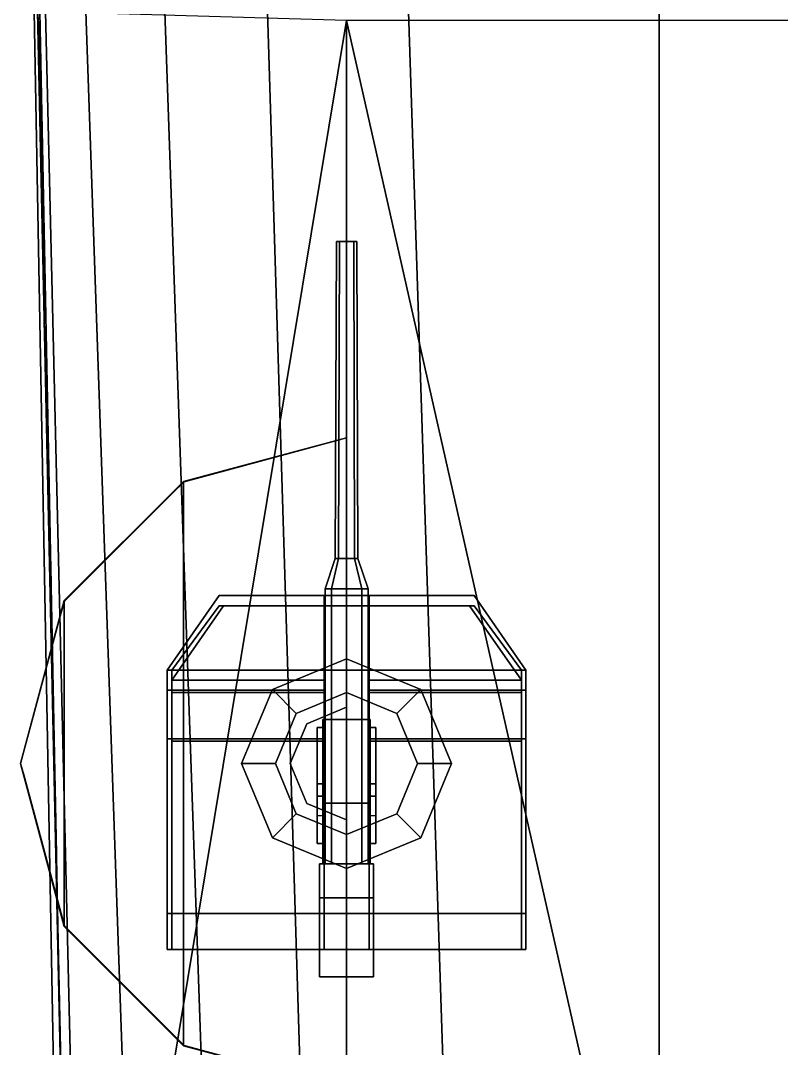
# Model space of a CAD drawing. Header units: millimetres. Extents: x -9 to 9, y -100 to 98.
# Drawn here: x -9.26 to -2.52, y -18.04 to -8.92 of the extents above; entities that cross this region are included whole.
import ezdxf

# ---------------------------------------------------------------- set-up
doc = ezdxf.new("R2010")
doc.units = ezdxf.units.MM
for name, color, linetype in [('barrel', 1, 'Continuous'), ('railings', 6, 'Continuous'), ('sleeve', 5, 'Continuous'), ('superstructure', 3, 'Continuous'), ('turret', 2, 'Continuous')]:
    doc.layers.add(name, color=color, linetype=linetype)

msp = doc.modelspace()

# ---------------------------------------------------------------- linework, layer by layer
for points in [[(-9.14, -8.84, 3.52), (-9.09, -8.84, -1.44), (-8.8, -23.54, -0.89), (-8.87, -23.54, 3.52)], [(-9.11, -8.84, 4.91), (-9.14, -8.84, 3.52), (-8.87, -23.54, 3.52), (-8.79, -23.54, 4.91)], [(-9.09, -8.84, -1.44), (-9.04, -8.84, -2.17), (-8.69, -23.54, -1.82), (-8.8, -23.54, -0.89)], [(-9.04, -8.84, -2.17), (-8.68, -8.84, -3.2), (-8.17, -23.54, -3.2), (-8.69, -23.54, -1.82)], [(-8.68, -8.84, -3.2), (-7.98, -8.84, -4.23), (-7.47, -23.54, -4.05), (-8.17, -23.54, -3.2)], [(-7.98, -8.84, -4.23), (-7.07, -8.84, -4.95), (-6.62, -23.54, -4.65), (-7.47, -23.54, -4.05)], [(-7.07, -8.84, -4.95), (-5.82, -8.84, -5.55), (-5.34, -23.54, -5.18), (-6.62, -23.54, -4.65)], [(-5.82, -8.84, -5.55), (-3.6, -8.84, -5.82), (-3.6, -23.54, -5.5), (-5.34, -23.54, -5.18)], [(-3.6, -8.84, -5.82), (-1.7, -8.84, -5.85), (-1.7, -23.54, -5.74), (-3.6, -23.54, -5.5)]]:
    msp.add_3dface(points)
at = {"layer": 'barrel'}
for points in [[(-6.47, -13.69, 9.36), (-6.4407, -13.69, 9.4307), (-6.4336, -10.88, 9.4236), (-6.46, -10.88, 9.36)], [(-6.4407, -13.69, 9.2893), (-6.47, -13.69, 9.36), (-6.46, -10.88, 9.36), (-6.4336, -10.88, 9.2964)], [(-6.46, -10.88, 9.36), (-6.3064, -10.88, 9.4236), (-6.28, -10.88, 9.36), (-6.4336, -10.88, 9.2964)], [(-6.4336, -10.88, 9.4236), (-6.37, -10.88, 9.45), (-6.3064, -10.88, 9.4236), (-6.46, -10.88, 9.36)], [(-6.4407, -13.69, 9.4307), (-6.37, -13.69, 9.46), (-6.37, -10.88, 9.45), (-6.4336, -10.88, 9.4236)], [(-6.37, -13.69, 9.26), (-6.4407, -13.69, 9.2893), (-6.4336, -10.88, 9.2964), (-6.37, -10.88, 9.27)], [(-6.4336, -10.88, 9.2964), (-6.28, -10.88, 9.36), (-6.3064, -10.88, 9.2964), (-6.37, -10.88, 9.27)], [(-6.37, -13.69, 9.46), (-6.2993, -13.69, 9.4307), (-6.3064, -10.88, 9.4236), (-6.37, -10.88, 9.45)], [(-6.2993, -13.69, 9.2893), (-6.37, -13.69, 9.26), (-6.37, -10.88, 9.27), (-6.3064, -10.88, 9.2964)], [(-6.2993, -13.69, 9.4307), (-6.27, -13.69, 9.36), (-6.28, -10.88, 9.36), (-6.3064, -10.88, 9.4236)], [(-6.27, -13.69, 9.36), (-6.2993, -13.69, 9.2893), (-6.3064, -10.88, 9.2964), (-6.28, -10.88, 9.36)], [(-6.56, -13.96, 9.36), (-6.5044, -13.96, 9.4944), (-6.4407, -13.69, 9.4307), (-6.47, -13.69, 9.36)], [(-6.5044, -13.96, 9.2256), (-6.56, -13.96, 9.36), (-6.47, -13.69, 9.36), (-6.4407, -13.69, 9.2893)], [(-6.5044, -13.96, 9.4944), (-6.37, -13.96, 9.55), (-6.37, -13.69, 9.46), (-6.4407, -13.69, 9.4307)], [(-6.37, -13.96, 9.17), (-6.5044, -13.96, 9.2256), (-6.4407, -13.69, 9.2893), (-6.37, -13.69, 9.26)], [(-6.37, -13.96, 9.55), (-6.2356, -13.96, 9.4944), (-6.2993, -13.69, 9.4307), (-6.37, -13.69, 9.46)], [(-6.2356, -13.96, 9.2256), (-6.37, -13.96, 9.17), (-6.37, -13.69, 9.26), (-6.2993, -13.69, 9.2893)], [(-6.2356, -13.96, 9.4944), (-6.18, -13.96, 9.36), (-6.27, -13.69, 9.36), (-6.2993, -13.69, 9.4307)], [(-6.18, -13.96, 9.36), (-6.2356, -13.96, 9.2256), (-6.2993, -13.69, 9.2893), (-6.27, -13.69, 9.36)], [(-6.56, -13.96, 9.36), (-6.5044, -13.96, 9.2256), (-6.5044, -16.4, 9.2256), (-6.56, -16.4, 9.36)], [(-6.5044, -13.96, 9.4944), (-6.56, -13.96, 9.36), (-6.56, -16.4, 9.36), (-6.5044, -16.4, 9.4944)], [(-6.5044, -13.96, 9.2256), (-6.37, -13.96, 9.17), (-6.37, -16.4, 9.17), (-6.5044, -16.4, 9.2256)], [(-6.37, -13.96, 9.55), (-6.5044, -13.96, 9.4944), (-6.5044, -16.4, 9.4944), (-6.37, -16.4, 9.55)], [(-6.37, -13.96, 9.17), (-6.2356, -13.96, 9.2256), (-6.2356, -16.4, 9.2256), (-6.37, -16.4, 9.17)], [(-6.2356, -13.96, 9.4944), (-6.37, -13.96, 9.55), (-6.37, -16.4, 9.55), (-6.2356, -16.4, 9.4944)], [(-6.2356, -13.96, 9.2256), (-6.18, -13.96, 9.36), (-6.18, -16.4, 9.36), (-6.2356, -16.4, 9.2256)], [(-6.18, -13.96, 9.36), (-6.2356, -13.96, 9.4944), (-6.2356, -16.4, 9.4944), (-6.18, -16.4, 9.36)], [(-6.13, -16.7, 9.73), (-6.13, -16.4, 9.73), (-6.61, -16.4, 9.73), (-6.61, -16.7, 9.73)], [(-6.13, -16.4, 9.73), (-6.13, -16.4, 8.95), (-6.61, -16.4, 8.95), (-6.61, -16.4, 9.73)], [(-6.61, -16.4, 9.73), (-6.61, -16.4, 8.95), (-6.61, -16.7, 9.52), (-6.61, -16.7, 9.73)], [(-6.13, -16.4, 8.95), (-6.13, -17.4, 8.95), (-6.61, -17.4, 8.95), (-6.61, -16.4, 8.95)], [(-6.61, -16.4, 8.95), (-6.61, -17.4, 8.95), (-6.61, -17.4, 9.52), (-6.61, -16.7, 9.52)], [(-6.13, -16.7, 9.52), (-6.13, -16.4, 8.95), (-6.13, -16.4, 9.73), (-6.13, -16.7, 9.73)], [(-6.13, -17.4, 9.52), (-6.13, -17.4, 8.95), (-6.13, -16.4, 8.95), (-6.13, -16.7, 9.52)], [(-6.61, -16.7, 9.73), (-6.61, -16.7, 9.52), (-6.13, -16.7, 9.52), (-6.13, -16.7, 9.73)], [(-6.61, -16.7, 9.52), (-6.61, -17.4, 9.52), (-6.13, -17.4, 9.52), (-6.13, -16.7, 9.52)], [(-6.61, -17.4, 9.52), (-6.61, -17.4, 8.95), (-6.13, -17.4, 8.95), (-6.13, -17.4, 9.52)]]:
    msp.add_3dface(points, dxfattribs=at)
at = {"layer": 'railings'}
for points in [[(-9.1, -8.94, 4.91), (-9.1, -8.94, 5.94), (-9.11, -8.84, 5.94), (-9.11, -8.84, 4.91)], [(-9.11, -8.84, 4.91), (-9.11, -8.84, 5.94), (-9.1, -8.94, 5.94), (-9.1, -8.94, 4.91)], [(-6.37, -8.92, 7.26), (-6.37, -8.92, 8.29), (-6.37, -9.02, 8.29), (-6.37, -9.02, 7.26)], [(-6.37, -9.02, 7.26), (-6.37, -9.02, 8.29), (-6.37, -8.92, 8.29), (-6.37, -8.92, 7.26)], [(-9.05, -11.49, 5.83), (-9.1, -8.94, 5.83), (-9.1, -8.94, 5.94), (-9.05, -11.49, 5.94)], [(-9.05, -11.49, 5.94), (-9.1, -8.94, 5.94), (-9.1, -8.94, 5.83), (-9.05, -11.49, 5.83)], [(-9.05, -11.49, 5.47), (-9.1, -8.94, 5.47), (-9.1, -8.94, 5.36), (-9.05, -11.49, 5.36)], [(-9.05, -11.49, 5.36), (-9.1, -8.94, 5.36), (-9.1, -8.94, 5.47), (-9.05, -11.49, 5.47)], [(-6.37, -11.33, 8.29), (-6.37, -9.02, 8.29), (-6.37, -9.02, 8.18), (-6.37, -11.33, 8.18)], [(-6.37, -11.33, 8.18), (-6.37, -9.02, 8.18), (-6.37, -9.02, 8.29), (-6.37, -11.33, 8.29)], [(-6.37, -11.33, 7.82), (-6.37, -9.02, 7.82), (-6.37, -9.02, 7.71), (-6.37, -11.33, 7.71)], [(-6.37, -11.33, 7.71), (-6.37, -9.02, 7.71), (-6.37, -9.02, 7.82), (-6.37, -11.33, 7.82)], [(-6.37, -11.43, 7.26), (-6.37, -11.43, 8.29), (-6.37, -11.33, 8.29), (-6.37, -11.33, 7.26)], [(-6.37, -11.33, 7.26), (-6.37, -11.33, 8.29), (-6.37, -11.43, 8.29), (-6.37, -11.43, 7.26)], [(-6.37, -12.62, 8.18), (-6.37, -11.43, 8.18), (-6.37, -11.43, 8.29), (-6.37, -12.62, 8.29)], [(-6.37, -12.62, 8.29), (-6.37, -11.43, 8.29), (-6.37, -11.43, 8.18), (-6.37, -12.62, 8.18)], [(-6.37, -12.62, 7.71), (-6.37, -11.43, 7.71), (-6.37, -11.43, 7.82), (-6.37, -12.62, 7.82)], [(-6.37, -12.62, 7.82), (-6.37, -11.43, 7.82), (-6.37, -11.43, 7.71), (-6.37, -12.62, 7.71)], [(-9.05, -11.49, 4.91), (-9.05, -11.49, 5.94), (-9.05, -11.59, 5.94), (-9.05, -11.59, 4.91)], [(-9.05, -11.59, 4.91), (-9.05, -11.59, 5.94), (-9.05, -11.49, 5.94), (-9.05, -11.49, 4.91)], [(-8.99, -13.9, 5.94), (-9.05, -11.59, 5.94), (-9.05, -11.59, 5.83), (-8.99, -13.9, 5.83)], [(-8.99, -13.9, 5.83), (-9.05, -11.59, 5.83), (-9.05, -11.59, 5.94), (-8.99, -13.9, 5.94)], [(-8.99, -13.9, 5.36), (-9.05, -11.59, 5.36), (-9.05, -11.59, 5.47), (-8.99, -13.9, 5.47)], [(-8.99, -13.9, 5.47), (-9.05, -11.59, 5.47), (-9.05, -11.59, 5.36), (-8.99, -13.9, 5.36)], [(-6.37, -12.62, 7.26), (-6.37, -12.62, 8.29), (-6.74, -12.72, 8.29), (-6.74, -12.72, 7.26)], [(-6.74, -12.72, 7.26), (-6.74, -12.72, 8.29), (-6.37, -12.62, 8.29), (-6.37, -12.62, 7.26)], [(-7.81, -13.01, 8.29), (-6.74, -12.72, 8.29), (-6.74, -12.72, 8.18), (-7.81, -13.01, 8.18)], [(-7.81, -13.01, 8.18), (-6.74, -12.72, 8.18), (-6.74, -12.72, 8.29), (-7.81, -13.01, 8.29)], [(-7.81, -13.01, 7.71), (-6.74, -12.72, 7.71), (-6.74, -12.72, 7.82), (-7.81, -13.01, 7.82)], [(-7.81, -13.01, 7.82), (-6.74, -12.72, 7.82), (-6.74, -12.72, 7.71), (-7.81, -13.01, 7.71)], [(-7.91, -13.11, 7.26), (-7.91, -13.11, 8.29), (-7.81, -13.01, 8.29), (-7.81, -13.01, 7.26)], [(-7.81, -13.01, 7.26), (-7.81, -13.01, 8.29), (-7.91, -13.11, 8.29), (-7.91, -13.11, 7.26)], [(-8.87, -14.07, 8.18), (-7.91, -13.11, 8.18), (-7.91, -13.11, 8.29), (-8.87, -14.07, 8.29)], [(-8.87, -14.07, 8.29), (-7.91, -13.11, 8.29), (-7.91, -13.11, 8.18), (-8.87, -14.07, 8.18)], [(-8.87, -14.07, 7.82), (-7.91, -13.11, 7.82), (-7.91, -13.11, 7.71), (-8.87, -14.07, 7.71)], [(-8.87, -14.07, 7.71), (-7.91, -13.11, 7.71), (-7.91, -13.11, 7.82), (-8.87, -14.07, 7.82)], [(-8.99, -13.9, 4.91), (-8.99, -13.9, 5.94), (-8.99, -14, 5.94), (-8.99, -14, 4.91)], [(-8.99, -14, 4.91), (-8.99, -14, 5.94), (-8.99, -13.9, 5.94), (-8.99, -13.9, 4.91)], [(-8.94, -16.31, 5.94), (-8.99, -14, 5.94), (-8.99, -14, 5.83), (-8.94, -16.31, 5.83)], [(-8.94, -16.31, 5.83), (-8.99, -14, 5.83), (-8.99, -14, 5.94), (-8.94, -16.31, 5.94)], [(-8.94, -16.31, 5.36), (-8.99, -14, 5.36), (-8.99, -14, 5.47), (-8.94, -16.31, 5.47)], [(-8.94, -16.31, 5.47), (-8.99, -14, 5.47), (-8.99, -14, 5.36), (-8.94, -16.31, 5.36)], [(-8.87, -14.07, 7.26), (-8.87, -14.07, 8.29), (-8.9, -14.17, 8.29), (-8.9, -14.17, 7.26)], [(-8.9, -14.17, 7.26), (-8.9, -14.17, 8.29), (-8.87, -14.07, 8.29), (-8.87, -14.07, 7.26)], [(-9.26, -15.51, 8.29), (-8.9, -14.17, 8.29), (-8.9, -14.17, 8.18), (-9.26, -15.51, 8.18)], [(-9.26, -15.51, 8.18), (-8.9, -14.17, 8.18), (-8.9, -14.17, 8.29), (-9.26, -15.51, 8.29)], [(-9.26, -15.51, 7.71), (-8.9, -14.17, 7.71), (-8.9, -14.17, 7.82), (-9.26, -15.51, 7.82)], [(-9.26, -15.51, 7.82), (-8.9, -14.17, 7.82), (-8.9, -14.17, 7.71), (-9.26, -15.51, 7.71)], [(-9.23, -15.61, 7.26), (-9.23, -15.61, 8.29), (-9.26, -15.51, 8.29), (-9.26, -15.51, 7.26)], [(-9.26, -15.51, 7.26), (-9.26, -15.51, 8.29), (-9.23, -15.61, 8.29), (-9.23, -15.61, 7.26)], [(-8.87, -16.95, 8.18), (-9.23, -15.61, 8.18), (-9.23, -15.61, 8.29), (-8.87, -16.95, 8.29)], [(-8.87, -16.95, 8.29), (-9.23, -15.61, 8.29), (-9.23, -15.61, 8.18), (-8.87, -16.95, 8.18)], [(-8.87, -16.95, 7.71), (-9.23, -15.61, 7.71), (-9.23, -15.61, 7.82), (-8.87, -16.95, 7.82)], [(-8.87, -16.95, 7.82), (-9.23, -15.61, 7.82), (-9.23, -15.61, 7.71), (-8.87, -16.95, 7.71)], [(-8.94, -16.41, 4.91), (-8.94, -16.41, 5.94), (-8.94, -16.31, 5.94), (-8.94, -16.31, 4.91)], [(-8.94, -16.31, 4.91), (-8.94, -16.31, 5.94), (-8.94, -16.41, 5.94), (-8.94, -16.41, 4.91)], [(-8.89, -18.72, 5.83), (-8.94, -16.41, 5.83), (-8.94, -16.41, 5.94), (-8.89, -18.72, 5.94)], [(-8.89, -18.72, 5.94), (-8.94, -16.41, 5.94), (-8.94, -16.41, 5.83), (-8.89, -18.72, 5.83)], [(-8.89, -18.72, 5.47), (-8.94, -16.41, 5.47), (-8.94, -16.41, 5.36), (-8.89, -18.72, 5.36)], [(-8.89, -18.72, 5.36), (-8.94, -16.41, 5.36), (-8.94, -16.41, 5.47), (-8.89, -18.72, 5.47)], [(-8.87, -16.95, 7.26), (-8.87, -16.95, 8.29), (-8.77, -17.05, 8.29), (-8.77, -17.05, 7.26)], [(-8.77, -17.05, 7.26), (-8.77, -17.05, 8.29), (-8.87, -16.95, 8.29), (-8.87, -16.95, 7.26)], [(-7.81, -18.01, 8.18), (-8.77, -17.05, 8.18), (-8.77, -17.05, 8.29), (-7.81, -18.01, 8.29)], [(-7.81, -18.01, 8.29), (-8.77, -17.05, 8.29), (-8.77, -17.05, 8.18), (-7.81, -18.01, 8.18)], [(-7.81, -18.01, 7.71), (-8.77, -17.05, 7.71), (-8.77, -17.05, 7.82), (-7.81, -18.01, 7.82)], [(-7.81, -18.01, 7.82), (-8.77, -17.05, 7.82), (-8.77, -17.05, 7.71), (-7.81, -18.01, 7.71)], [(-7.44, -18.11, 7.26), (-7.44, -18.11, 8.29), (-7.81, -18.01, 8.29), (-7.81, -18.01, 7.26)], [(-7.81, -18.01, 7.26), (-7.81, -18.01, 8.29), (-7.44, -18.11, 8.29), (-7.44, -18.11, 7.26)]]:
    msp.add_3dface(points, dxfattribs=at)
at = {"layer": 'sleeve'}
for points in [[(-6.16, -16.4, 9.66), (-6.16, -15.12, 9.66), (-6.58, -15.12, 9.66), (-6.58, -16.4, 9.66)], [(-6.16, -15.12, 9.66), (-6.16, -15.12, 9.08), (-6.58, -15.12, 9.08), (-6.58, -15.12, 9.66)], [(-6.58, -16.4, 9.08), (-6.58, -15.12, 9.08), (-6.16, -15.12, 9.08), (-6.16, -16.4, 9.08)], [(-6.58, -15.12, 9.66), (-6.58, -15.12, 9.08), (-6.58, -16.4, 9.08), (-6.58, -16.4, 9.66)], [(-6.16, -16.4, 9.08), (-6.16, -15.12, 9.08), (-6.16, -15.12, 9.66), (-6.16, -16.4, 9.66)], [(-6.58, -16.4, 9.66), (-6.58, -16.4, 9.08), (-6.16, -16.4, 9.08), (-6.16, -16.4, 9.66)]]:
    msp.add_3dface(points, dxfattribs=at)
at = {"layer": 'superstructure'}
for points in [[(-8.79, -23.54, 4.91), (-6.37, -8.92, 4.91), (-6.37, -8.92, 4.91), (-9.11, -8.84, 4.91)], [(-8.63, -38.17, 4.91), (-6.37, -39.81, 4.91), (-6.37, -8.92, 4.91), (-8.79, -23.54, 4.91)], [(-6.37, -8.92, 7.26), (-3.51, -21.59, 7.26), (3.51, -21.59, 7.26), (6.37, -8.92, 7.26)], [(-6.37, -8.92, 4.91), (-6.37, -15.01, 4.91), (-6.37, -15.01, 7.26), (-6.37, -8.92, 7.26)], [(-3.51, -21.59, 7.26), (-6.37, -8.92, 7.26), (-6.37, -39.81, 7.26), (-3.51, -37.47, 7.26)], [(-7.815, -13.0072, 7.16), (-6.37, -12.62, 7.16), (-6.37, -18.4, 7.16), (-7.815, -18.0128, 7.16)], [(-7.815, -18.0128, 7.26), (-6.37, -18.4, 7.26), (-6.37, -12.62, 7.26), (-7.815, -13.0072, 7.26)], [(-7.815, -13.0072, 7.26), (-6.37, -12.62, 7.26), (-6.37, -12.62, 7.16), (-7.815, -13.0072, 7.16)], [(-8.8728, -14.065, 7.16), (-7.815, -13.0072, 7.16), (-7.815, -18.0128, 7.16), (-8.8728, -16.955, 7.16)], [(-8.8728, -16.955, 7.26), (-7.815, -18.0128, 7.26), (-7.815, -13.0072, 7.26), (-8.8728, -14.065, 7.26)], [(-8.8728, -14.065, 7.26), (-7.815, -13.0072, 7.26), (-7.815, -13.0072, 7.16), (-8.8728, -14.065, 7.16)], [(-9.26, -15.51, 7.16), (-8.8728, -14.065, 7.16), (-8.8728, -16.955, 7.16), (-9.26, -15.51, 7.16)], [(-9.26, -15.51, 7.26), (-8.8728, -16.955, 7.26), (-8.8728, -14.065, 7.26), (-9.26, -15.51, 7.26)], [(-9.26, -15.51, 7.26), (-8.8728, -14.065, 7.26), (-8.8728, -14.065, 7.16), (-9.26, -15.51, 7.16)], [(-6.37, -15.01, 4.91), (-6.7236, -15.1564, 4.91), (-6.7236, -15.1564, 7.16), (-6.37, -15.01, 7.16)], [(-6.7236, -15.1564, 4.91), (-6.87, -15.51, 4.91), (-6.87, -15.51, 7.16), (-6.7236, -15.1564, 7.16)], [(-8.8728, -16.955, 7.26), (-9.26, -15.51, 7.26), (-9.26, -15.51, 7.16), (-8.8728, -16.955, 7.16)], [(-6.87, -15.51, 4.91), (-6.7236, -15.8636, 4.91), (-6.7236, -15.8636, 7.16), (-6.87, -15.51, 7.16)], [(-6.7236, -15.8636, 4.91), (-6.37, -16.01, 4.91), (-6.37, -16.01, 7.16), (-6.7236, -15.8636, 7.16)], [(-6.37, -16.01, 4.91), (-6.37, -22.19, 4.91), (-6.37, -22.19, 7.26), (-6.37, -16.01, 7.26)], [(-7.815, -18.0128, 7.26), (-8.8728, -16.955, 7.26), (-8.8728, -16.955, 7.16), (-7.815, -18.0128, 7.16)], [(-6.37, -18.4, 7.26), (-7.815, -18.0128, 7.26), (-7.815, -18.0128, 7.16), (-6.37, -18.4, 7.16)]]:
    msp.add_3dface(points, dxfattribs=at)
at = {"layer": 'turret'}
for points in [[(-4.78, -14.68, 7.69), (-7.96, -14.68, 7.69), (-7.5, -14.02, 7.69), (-5.24, -14.02, 7.69)], [(-7.96, -14.68, 9.65), (-6.57, -14.68, 9.65), (-6.57, -14.02, 8.44), (-7.5, -14.02, 8.44)], [(-7.5, -14.02, 7.69), (-7.96, -14.68, 7.69), (-7.96, -14.68, 9.65), (-7.5, -14.02, 8.44)], [(-7.5, -14.02, 8.44), (-5.24, -14.02, 8.44), (-5.24, -14.02, 7.69), (-7.5, -14.02, 7.69)], [(-6.57, -14.02, 8.44), (-6.57, -14.68, 9.65), (-6.57, -14.77, 9.65), (-6.57, -14.11, 8.44)], [(-6.17, -14.02, 8.44), (-6.57, -14.02, 8.44), (-6.57, -14.11, 8.44), (-6.17, -14.11, 8.44)], [(-6.17, -14.77, 9.65), (-6.17, -14.68, 9.65), (-6.17, -14.02, 8.44), (-6.17, -14.11, 8.44)], [(-6.17, -14.68, 9.65), (-4.78, -14.68, 9.65), (-5.24, -14.02, 8.44), (-6.17, -14.02, 8.44)], [(-5.24, -14.02, 8.44), (-4.78, -14.68, 9.65), (-4.78, -14.68, 7.69), (-5.24, -14.02, 7.69)], [(-7.92, -14.68, 7.78), (-4.82, -14.68, 7.78), (-5.24, -14.11, 7.78), (-7.5, -14.11, 7.78)], [(-6.57, -14.77, 9.65), (-7.92, -14.77, 9.65), (-7.46, -14.11, 8.44), (-6.57, -14.11, 8.44)], [(-7.92, -14.77, 9.65), (-7.92, -14.68, 7.78), (-7.5, -14.11, 7.78), (-7.46, -14.11, 8.44)], [(-5.28, -14.11, 8.44), (-7.46, -14.11, 8.44), (-7.5, -14.11, 7.78), (-5.24, -14.11, 7.78)], [(-4.82, -14.77, 9.65), (-6.17, -14.77, 9.65), (-6.17, -14.11, 8.44), (-5.28, -14.11, 8.44)], [(-4.82, -14.68, 7.78), (-4.82, -14.77, 9.65), (-5.28, -14.11, 8.44), (-5.24, -14.11, 7.78)], [(-7.0276, -14.8524, 7.69), (-6.37, -14.58, 7.69), (-6.37, -14.88, 7.49), (-6.8155, -15.0645, 7.49)], [(-6.37, -14.58, 7.26), (-7.0276, -14.8524, 7.26), (-6.8155, -15.0645, 7.39), (-6.37, -14.88, 7.39)], [(-6.37, -14.58, 7.69), (-5.7124, -14.8524, 7.69), (-5.9245, -15.0645, 7.49), (-6.37, -14.88, 7.49)], [(-5.7124, -14.8524, 7.26), (-6.37, -14.58, 7.26), (-6.37, -14.88, 7.39), (-5.9245, -15.0645, 7.39)], [(-7.96, -14.86, 9.87), (-6.57, -14.86, 9.87), (-6.57, -14.68, 9.65), (-7.96, -14.68, 9.65)], [(-7.96, -14.68, 7.78), (-7.96, -14.86, 9.87), (-7.96, -14.68, 9.65), (-7.96, -14.68, 7.78)], [(-7.96, -15.31, 7.78), (-7.96, -15.29, 10.28), (-7.96, -14.86, 9.87), (-7.96, -14.68, 7.78)], [(-4.78, -16.84, 7.69), (-7.96, -16.84, 7.69), (-7.96, -14.68, 7.69), (-4.78, -14.68, 7.69)], [(-7.96, -14.68, 7.69), (-7.96, -16.84, 7.69), (-7.96, -16.84, 7.78), (-7.96, -14.68, 7.78)], [(-7.92, -14.88, 9.78), (-7.92, -14.68, 7.78), (-7.92, -14.68, 7.78), (-7.92, -14.77, 9.65)], [(-7.92, -14.88, 9.78), (-7.92, -15.31, 10.19), (-7.92, -15.31, 7.78), (-7.92, -14.68, 7.78)], [(-7.92, -14.68, 7.78), (-7.92, -16.84, 7.78), (-4.82, -16.84, 7.78), (-4.82, -14.68, 7.78)], [(-6.57, -14.68, 9.65), (-6.57, -14.86, 9.87), (-6.57, -14.88, 9.78), (-6.57, -14.77, 9.65)], [(-6.17, -14.88, 9.78), (-6.17, -14.86, 9.87), (-6.17, -14.68, 9.65), (-6.17, -14.77, 9.65)], [(-6.17, -14.86, 9.87), (-4.78, -14.86, 9.87), (-4.78, -14.68, 9.65), (-6.17, -14.68, 9.65)], [(-4.82, -14.68, 7.78), (-4.82, -14.88, 9.78), (-4.82, -14.77, 9.65), (-4.82, -14.68, 7.78)], [(-4.82, -15.31, 7.78), (-4.82, -15.31, 10.19), (-4.82, -14.88, 9.78), (-4.82, -14.68, 7.78)], [(-4.78, -14.86, 9.87), (-4.78, -15.29, 10.28), (-4.78, -15.31, 7.78), (-4.78, -14.68, 7.78)], [(-4.78, -14.68, 9.65), (-4.78, -14.86, 9.87), (-4.78, -14.68, 7.78)], [(-4.78, -14.68, 7.78), (-4.78, -16.84, 7.78), (-4.78, -16.84, 7.69), (-4.78, -14.68, 7.69)], [(-6.57, -14.77, 9.65), (-6.57, -14.88, 9.78), (-7.92, -14.88, 9.78), (-7.92, -14.77, 9.65)], [(-7.3, -15.51, 7.69), (-7.0276, -14.8524, 7.69), (-6.8155, -15.0645, 7.49), (-7, -15.51, 7.49)], [(-7.0276, -14.8524, 7.26), (-7.3, -15.51, 7.26), (-7, -15.51, 7.39), (-6.8155, -15.0645, 7.39)], [(-4.82, -14.77, 9.65), (-4.82, -14.88, 9.78), (-6.17, -14.88, 9.78), (-6.17, -14.77, 9.65)], [(-5.7124, -14.8524, 7.69), (-5.44, -15.51, 7.69), (-5.74, -15.51, 7.49), (-5.9245, -15.0645, 7.49)], [(-5.44, -15.51, 7.26), (-5.7124, -14.8524, 7.26), (-5.9245, -15.0645, 7.39), (-5.74, -15.51, 7.39)], [(-7.96, -15.29, 10.28), (-6.57, -15.29, 10.28), (-6.57, -14.86, 9.87), (-7.96, -14.86, 9.87)], [(-6.57, -14.88, 9.78), (-6.57, -15.31, 10.19), (-7.92, -15.31, 10.19), (-7.92, -14.88, 9.78)], [(-6.37, -14.88, 7.39), (-6.8155, -15.0645, 7.39), (-6.8155, -15.0645, 7.49), (-6.37, -14.88, 7.49)], [(-6.57, -14.86, 9.87), (-6.57, -15.29, 10.28), (-6.57, -15.31, 10.19), (-6.57, -14.88, 9.78)], [(-5.9245, -15.0645, 7.39), (-6.37, -14.88, 7.39), (-6.37, -14.88, 7.49), (-5.9245, -15.0645, 7.49)], [(-6.17, -15.31, 10.19), (-6.17, -15.29, 10.28), (-6.17, -14.86, 9.87), (-6.17, -14.88, 9.78)], [(-6.17, -15.29, 10.28), (-4.78, -15.29, 10.28), (-4.78, -14.86, 9.87), (-6.17, -14.86, 9.87)], [(-4.82, -14.88, 9.78), (-4.82, -15.31, 10.19), (-6.17, -15.31, 10.19), (-6.17, -14.88, 9.78)], [(-6.8155, -15.0645, 7.39), (-7, -15.51, 7.39), (-7, -15.51, 7.49), (-6.8155, -15.0645, 7.49)], [(-5.74, -15.51, 7.39), (-5.9245, -15.0645, 7.39), (-5.9245, -15.0645, 7.49), (-5.74, -15.51, 7.49)], [(-6.63, -15.19, 8.78), (-6.63, -15.8, 8.78), (-6.63, -16.22, 9.78), (-6.63, -15.69, 9.78)], [(-6.58, -15.69, 9.78), (-6.58, -15.19, 8.78), (-6.63, -15.19, 8.78), (-6.63, -15.69, 9.78)], [(-6.63, -15.19, 7.78), (-6.63, -15.97, 7.78), (-6.63, -15.8, 8.78), (-6.63, -15.19, 8.78)], [(-6.58, -15.19, 8.78), (-6.58, -15.19, 7.78), (-6.63, -15.19, 7.78), (-6.63, -15.19, 8.78)], [(-6.58, -16.22, 9.78), (-6.58, -15.8, 8.78), (-6.58, -15.19, 8.78), (-6.58, -15.69, 9.78)], [(-6.58, -15.8, 8.78), (-6.58, -15.97, 7.78), (-6.58, -15.19, 7.78), (-6.58, -15.19, 8.78)], [(-6.16, -15.19, 8.78), (-6.16, -15.8, 8.78), (-6.16, -16.22, 9.78), (-6.16, -15.69, 9.78)], [(-6.11, -15.69, 9.78), (-6.11, -15.19, 8.78), (-6.16, -15.19, 8.78), (-6.16, -15.69, 9.78)], [(-6.16, -15.19, 7.78), (-6.16, -15.97, 7.78), (-6.16, -15.8, 8.78), (-6.16, -15.19, 8.78)], [(-6.11, -15.19, 8.78), (-6.11, -15.19, 7.78), (-6.16, -15.19, 7.78), (-6.16, -15.19, 8.78)], [(-6.11, -16.22, 9.78), (-6.11, -15.8, 8.78), (-6.11, -15.19, 8.78), (-6.11, -15.69, 9.78)], [(-6.11, -15.8, 8.78), (-6.11, -15.97, 7.78), (-6.11, -15.19, 7.78), (-6.11, -15.19, 8.78)], [(-7.96, -16.84, 7.78), (-7.96, -16.84, 10.28), (-7.96, -15.29, 10.28), (-7.96, -15.31, 7.78)], [(-7.96, -17.16, 10.28), (-6.57, -17.16, 10.28), (-6.57, -15.29, 10.28), (-7.96, -15.29, 10.28)], [(-7.92, -15.31, 10.19), (-7.92, -16.84, 10.19), (-7.92, -16.84, 7.78), (-7.92, -15.31, 7.78)], [(-6.57, -15.31, 10.19), (-6.57, -17.16, 10.19), (-7.92, -17.16, 10.19), (-7.92, -15.31, 10.19)], [(-6.57, -15.29, 10.28), (-6.57, -15.86, 10.28), (-6.57, -15.86, 10.19), (-6.57, -15.31, 10.19)], [(-6.17, -15.86, 10.19), (-6.17, -15.86, 10.28), (-6.17, -15.29, 10.28), (-6.17, -15.31, 10.19)], [(-6.17, -17.16, 10.28), (-4.78, -17.16, 10.28), (-4.78, -15.29, 10.28), (-6.17, -15.29, 10.28)], [(-4.82, -15.31, 10.19), (-4.82, -17.16, 10.19), (-6.17, -17.16, 10.19), (-6.17, -15.31, 10.19)], [(-4.82, -16.84, 7.78), (-4.82, -16.84, 10.19), (-4.82, -15.31, 10.19), (-4.82, -15.31, 7.78)], [(-4.78, -15.29, 10.28), (-4.78, -16.84, 10.28), (-4.78, -16.84, 7.78), (-4.78, -15.31, 7.78)], [(-7.0276, -16.1676, 7.69), (-7.3, -15.51, 7.69), (-7, -15.51, 7.49), (-6.8155, -15.9555, 7.49)], [(-7.3, -15.51, 7.26), (-7.0276, -16.1676, 7.26), (-6.8155, -15.9555, 7.39), (-7, -15.51, 7.39)], [(-7, -15.51, 7.39), (-6.8155, -15.9555, 7.39), (-6.8155, -15.9555, 7.49), (-7, -15.51, 7.49)], [(-5.44, -15.51, 7.69), (-5.7124, -16.1676, 7.69), (-5.9245, -15.9555, 7.49), (-5.74, -15.51, 7.49)], [(-5.9245, -15.9555, 7.39), (-5.74, -15.51, 7.39), (-5.74, -15.51, 7.49), (-5.9245, -15.9555, 7.49)], [(-5.7124, -16.1676, 7.26), (-5.44, -15.51, 7.26), (-5.74, -15.51, 7.39), (-5.9245, -15.9555, 7.39)], [(-6.63, -15.69, 9.78), (-6.63, -16.22, 9.78), (-6.58, -16.22, 9.78), (-6.58, -15.69, 9.78)], [(-6.16, -15.69, 9.78), (-6.16, -16.22, 9.78), (-6.11, -16.22, 9.78), (-6.11, -15.69, 9.78)], [(-6.63, -16.22, 9.78), (-6.63, -15.8, 8.78), (-6.58, -15.8, 8.78), (-6.58, -16.22, 9.78)], [(-6.63, -15.8, 8.78), (-6.63, -15.97, 7.78), (-6.58, -15.97, 7.78), (-6.58, -15.8, 8.78)], [(-6.57, -15.86, 10.28), (-6.17, -15.86, 10.28), (-6.17, -15.86, 10.19), (-6.57, -15.86, 10.19)], [(-6.17, -15.86, 10.19), (-6.17, -17.16, 10.19), (-6.57, -17.16, 10.19), (-6.57, -15.86, 10.19)], [(-6.57, -17.16, 10.28), (-6.17, -17.16, 10.28), (-6.17, -15.86, 10.28), (-6.57, -15.86, 10.28)], [(-6.16, -16.22, 9.78), (-6.16, -15.8, 8.78), (-6.11, -15.8, 8.78), (-6.11, -16.22, 9.78)], [(-6.16, -15.8, 8.78), (-6.16, -15.97, 7.78), (-6.11, -15.97, 7.78), (-6.11, -15.8, 8.78)], [(-6.37, -16.44, 7.69), (-7.0276, -16.1676, 7.69), (-6.8155, -15.9555, 7.49), (-6.37, -16.14, 7.49)], [(-7.0276, -16.1676, 7.26), (-6.37, -16.44, 7.26), (-6.37, -16.14, 7.39), (-6.8155, -15.9555, 7.39)], [(-6.8155, -15.9555, 7.39), (-6.37, -16.14, 7.39), (-6.37, -16.14, 7.49), (-6.8155, -15.9555, 7.49)], [(-5.7124, -16.1676, 7.69), (-6.37, -16.44, 7.69), (-6.37, -16.14, 7.49), (-5.9245, -15.9555, 7.49)], [(-6.37, -16.14, 7.39), (-5.9245, -15.9555, 7.39), (-5.9245, -15.9555, 7.49), (-6.37, -16.14, 7.49)], [(-6.37, -16.44, 7.26), (-5.7124, -16.1676, 7.26), (-5.9245, -15.9555, 7.39), (-6.37, -16.14, 7.39)], [(-7.92, -16.84, 7.78), (-7.92, -16.84, 9.93), (-7.96, -16.84, 9.93), (-7.96, -16.84, 7.69)], [(-4.82, -16.84, 7.78), (-7.92, -16.84, 7.78), (-7.96, -16.84, 7.69), (-4.78, -16.84, 7.69)], [(-7.92, -16.84, 9.93), (-7.92, -17.16, 9.93), (-7.96, -17.16, 9.93), (-7.96, -16.84, 9.93)], [(-7.96, -17.16, 9.93), (-7.96, -17.16, 10.28), (-7.96, -16.84, 10.28), (-7.96, -16.84, 9.93)], [(-7.92, -16.84, 10.19), (-7.92, -17.16, 10.19), (-7.92, -17.16, 9.93), (-7.92, -16.84, 9.93)], [(-4.78, -16.84, 9.93), (-4.82, -16.84, 9.93), (-4.82, -16.84, 7.78), (-4.78, -16.84, 7.69)], [(-4.78, -16.84, 9.93), (-4.78, -17.16, 9.93), (-4.82, -17.16, 9.93), (-4.82, -16.84, 9.93)], [(-4.82, -17.16, 9.93), (-4.82, -17.16, 10.19), (-4.82, -16.84, 10.19), (-4.82, -16.84, 9.93)], [(-4.78, -16.84, 10.28), (-4.78, -17.16, 10.28), (-4.78, -17.16, 9.93), (-4.78, -16.84, 9.93)], [(-7.92, -17.16, 10.19), (-4.82, -17.16, 10.19), (-4.78, -17.16, 10.28), (-7.96, -17.16, 10.28)], [(-7.92, -17.16, 9.93), (-7.92, -17.16, 10.19), (-7.96, -17.16, 10.28), (-7.96, -17.16, 9.93)], [(-4.78, -17.16, 10.28), (-4.82, -17.16, 10.19), (-4.82, -17.16, 9.93), (-4.78, -17.16, 9.93)]]:
    msp.add_3dface(points, dxfattribs=at)

doc.saveas('drawing.dxf')
